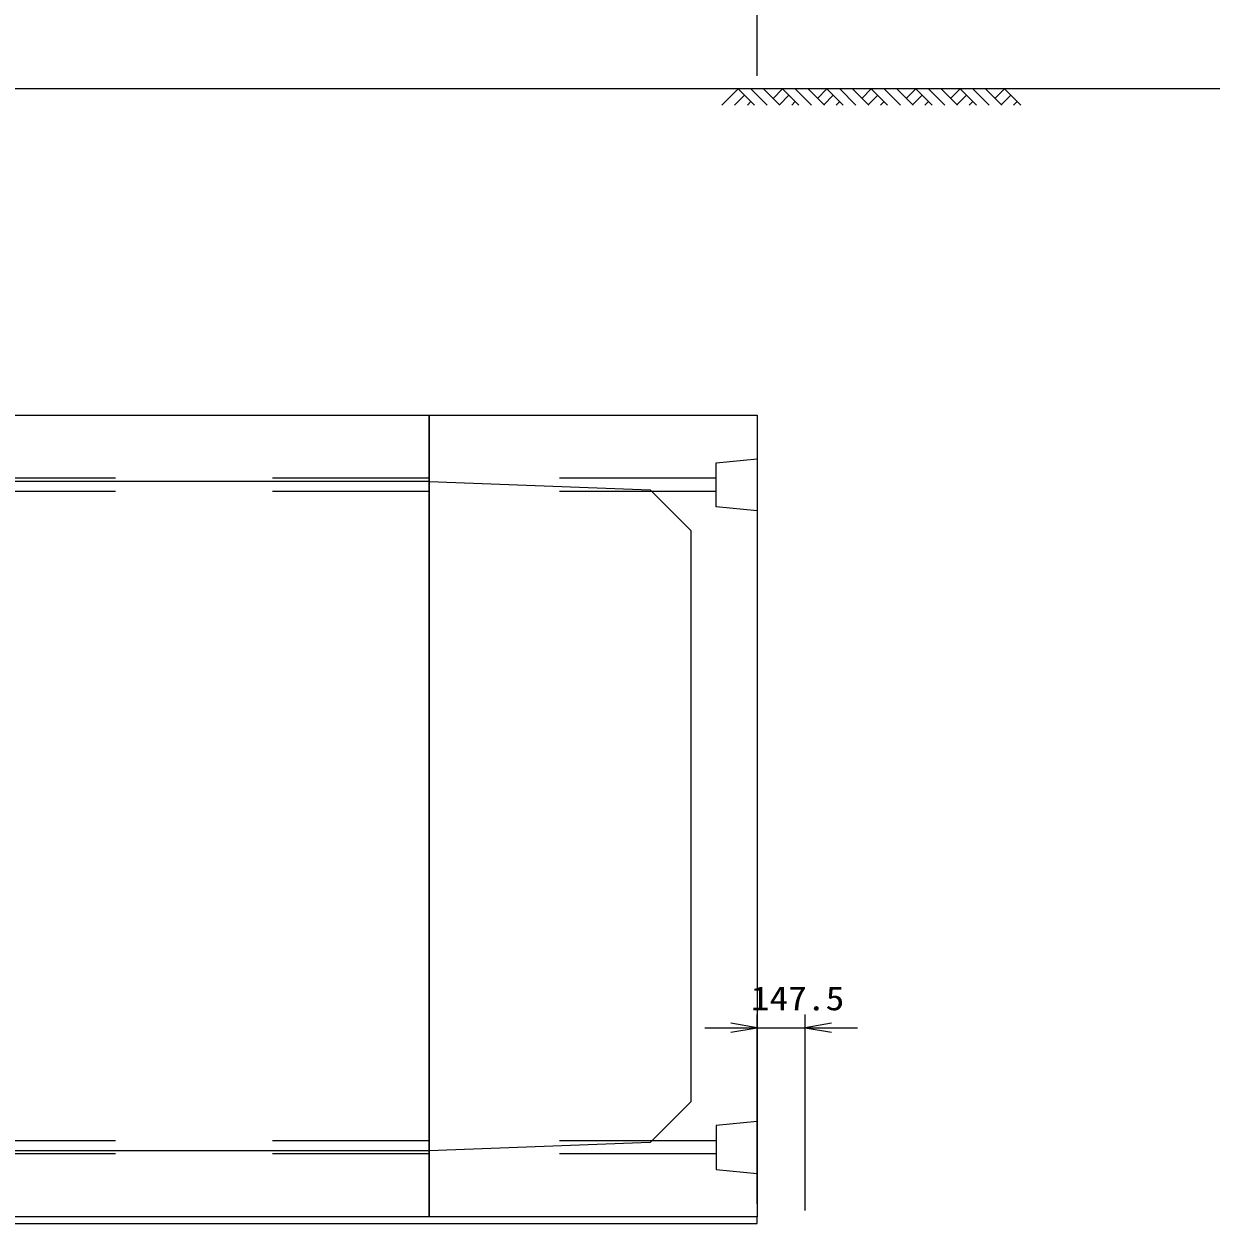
# Model space of a CAD drawing. Units: millimetres at full size; details may follow other scales. Extents: x -112800 to -79200, y 0 to 23760.
# Drawn here: x -87606 to -83969, y 15554 to 19209 of the extents above; entities that cross this region are included whole.
import ezdxf
from ezdxf.enums import TextEntityAlignment as Align

# ---------------------------------------------------------------- set-up
doc = ezdxf.new("R2010")
doc.units = ezdxf.units.MM
doc.header["$LTSCALE"] = 80.0044
doc.linetypes.add('DASHED_SPACED', pattern=[12, 6, -6])
for name, color, linetype, lineweight in [('0_2', 4, 'Continuous', 13), ('寸法', 6, 'Continuous', 13), ('ﾊｯﾁﾝｸﾞ', 4, 'Continuous', 9)]:
    doc.layers.add(name, color=color, linetype=linetype, lineweight=lineweight)
doc.styles.add('ＭＳ ゴシック', font='')
doc.styles.get('ＭＳ ゴシック').set_extended_font_data('MS Gothic')

# ---------------------------------------------------------------- blocks, each defined once
blk = doc.blocks.new('open_arrow')
at = {"color": 0, "linetype": 'Continuous', "lineweight": -2}
blk.add_lwpolyline([(7.5, 1.25), (0, 0), (7.5, -1.25)], dxfattribs=at)

msp = doc.modelspace()

# ---------------------------------------------------------------- linework, layer by layer
at = {"layer": '0_2'}
msp.add_line((-83210, 19010), (-93255, 19010), dxfattribs=at)
at = {"layer": '0_2', "linetype": 'DASHED_SPACED'}
for p, q in [((-86365, 17817), (-87910, 17817)), ((-85485, 17817), (-86365, 17817)), ((-86365, 17777), (-87910, 17777)), ((-85485, 17777), (-86365, 17777)), ((-86365, 15787), (-87910, 15787)), ((-85485, 15787), (-86365, 15787)), ((-86365, 15747), (-87910, 15747)), ((-85485, 15747), (-86365, 15747))]:
    msp.add_line(p, q, dxfattribs=at)
at = {"layer": '0_2', "color": 3}
for p, q in [((-86365, 17807), (-87910, 17807)), ((-86365, 15757), (-87910, 15757))]:
    msp.add_line(p, q, dxfattribs=at)
for points in [[(-86365, 15554), (-87910, 15554), (-87910, 18010), (-86365, 18010)], [(-86365, 18010), (-85360, 18010), (-85360, 15554), (-86365, 15554)]]:
    msp.add_lwpolyline(points, close=True, dxfattribs=at)
at = {"layer": '0_2', "linetype": 'DASHED_SPACED'}
for points in [[(-85360, 17717), (-85485, 17729.5), (-85485, 17864.5), (-85360, 17877)], [(-85360, 15847), (-85485, 15834.5), (-85485, 15699.5), (-85360, 15687)]]:
    msp.add_lwpolyline(points, close=True, dxfattribs=at)
at = {"layer": '0_2', "color": 3}
msp.add_lwpolyline([(-86365, 17807), (-85688, 17782), (-85563, 17657), (-85563, 15907), (-85688, 15782), (-86365, 15757)], dxfattribs=at)
at = {"layer": '0_2', "color": 7}
msp.add_lwpolyline([(-89527.5, 15534), (-85359.5, 15534), (-85359.5, 15554), (-89527.5, 15554)], close=True, dxfattribs=at)
at = {"layer": '寸法'}
for p, q in [((-85360, 19050), (-85360, 19750)), ((-85360, 15594), (-85360, 16174)), ((-85212.5, 15574), (-85212.5, 16174)), ((-85520, 16134), (-85052.5, 16134))]:
    msp.add_line(p, q, dxfattribs=at)
at = {"layer": 'ﾊｯﾁﾝｸﾞ'}
for p, q in [((-85467.65, 18960), (-85417.65, 19010)), ((-85417.65, 19010), (-85367.65, 18960)), ((-85378.76, 19010), (-85328.76, 18960)), ((-85339.87, 19010), (-85289.87, 18960)), ((-85310.82, 18980.95), (-85281.76, 19010)), ((-85281.76, 19010), (-85231.76, 18960)), ((-85242.87, 19010), (-85192.87, 18960)), ((-85203.98, 19010), (-85153.98, 18960)), ((-85174.93, 18980.95), (-85145.88, 19010)), ((-85145.88, 19010), (-85095.88, 18960)), ((-85106.99, 19010), (-85056.99, 18960)), ((-85068.1, 19010), (-85018.1, 18960)), ((-85039.05, 18980.95), (-85010, 19010)), ((-85010, 19010), (-84960, 18960)), ((-84971.11, 19010), (-84921.11, 18960)), ((-84932.22, 19010), (-84882.22, 18960)), ((-84903.17, 18980.95), (-84874.12, 19010)), ((-84874.12, 19010), (-84824.12, 18960)), ((-84835.23, 19010), (-84785.23, 18960)), ((-84796.34, 19010), (-84746.34, 18960)), ((-84767.29, 18980.95), (-84738.24, 19010)), ((-84738.24, 19010), (-84688.24, 18960)), ((-84699.35, 19010), (-84649.35, 18960)), ((-84660.46, 19010), (-84610.46, 18960)), ((-84631.41, 18980.95), (-84602.35, 19010)), ((-84602.35, 19010), (-84552.35, 18960)), ((-85428.76, 18960), (-85398.2, 18990.56)), ((-85291.37, 18961.5), (-85262.32, 18990.56)), ((-85155.49, 18961.5), (-85126.44, 18990.56)), ((-85019.61, 18961.5), (-84990.56, 18990.56)), ((-84883.72, 18961.5), (-84854.67, 18990.56)), ((-84747.84, 18961.5), (-84718.79, 18990.56)), ((-84611.96, 18961.5), (-84582.91, 18990.56)), ((-85389.87, 18960), (-85378.76, 18971.11)), ((-85253.98, 18960), (-85242.87, 18971.11)), ((-85118.1, 18960), (-85106.99, 18971.11)), ((-84982.22, 18960), (-84971.11, 18971.11)), ((-84846.34, 18960), (-84835.23, 18971.11)), ((-84710.46, 18960), (-84699.35, 18971.11)), ((-84574.57, 18960), (-84563.46, 18971.11))]:
    msp.add_line(p, q, dxfattribs=at)

# ---------------------------------------------------------------- block references
at = {"layer": '寸法', "xscale": 10.7, "yscale": 10.7, "rotation": 180}
msp.add_blockref('open_arrow', (-85360, 16134), dxfattribs=at)
at = {"layer": '寸法', "xscale": 10.7, "yscale": 10.7}
msp.add_blockref('open_arrow', (-85212.5, 16134), dxfattribs=at)

# ---------------------------------------------------------------- texts
at = {"layer": '寸法', "style": 'ＭＳ ゴシック', "width": 1.15}
msp.add_text('147.5', height=73.31, dxfattribs=at).set_placement((-85236, 16224), align=Align.MIDDLE_CENTER)

doc.saveas('drawing.dxf')
